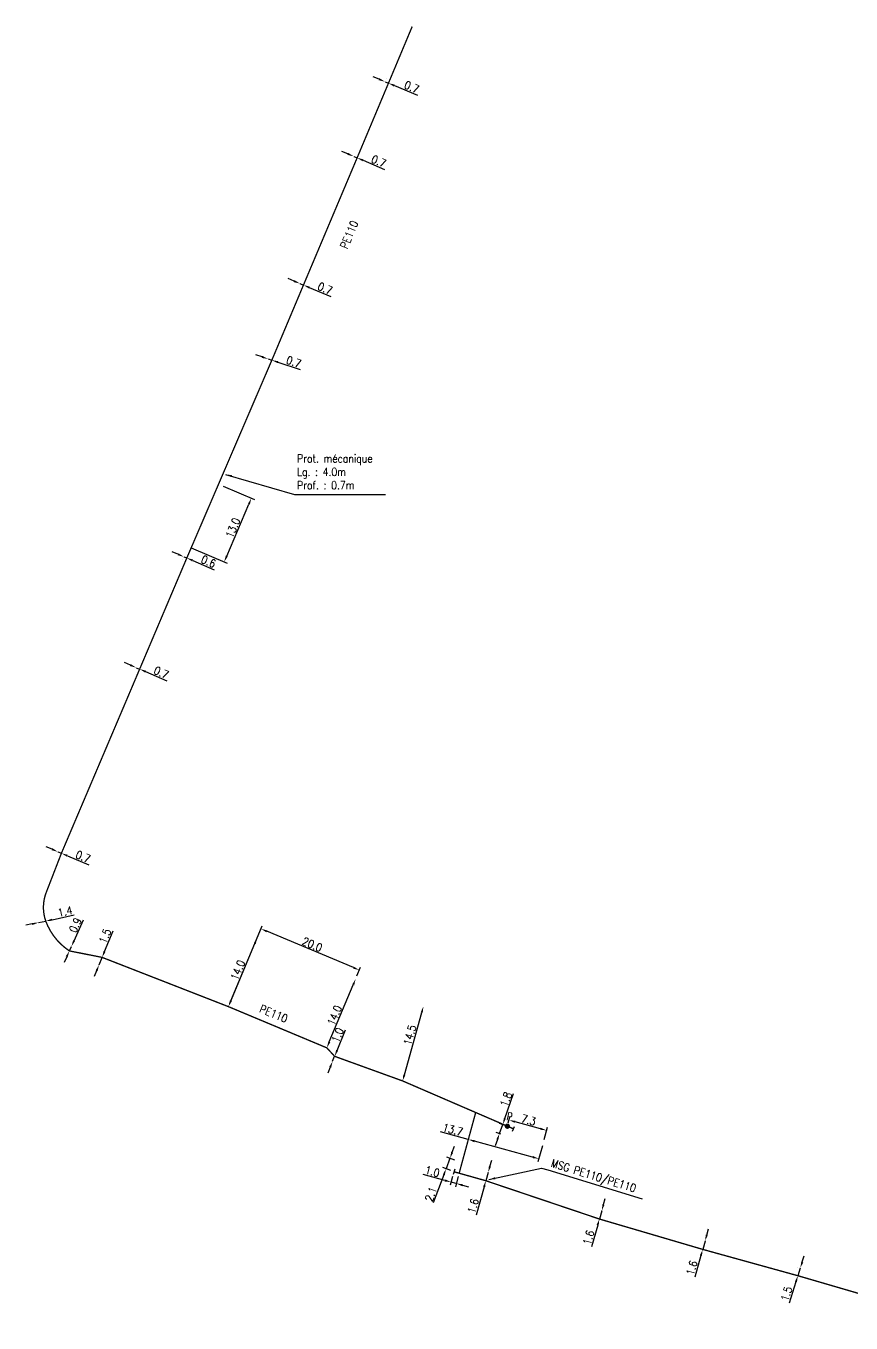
# Model space of a CAD drawing. Header units: millimetres. Extents: x 108000 to 109000, y 147000 to 148000.
# Drawn here: x 108260.3 to 108415, y 147757.1 to 148000.1 of the extents above; entities that cross this region are included whole.
import ezdxf
from ezdxf.enums import TextEntityAlignment as Align

# ---------------------------------------------------------------- set-up
doc = ezdxf.new("R2010")
doc.units = ezdxf.units.MM
doc.header["$PDMODE"] = 34
doc.layers.get('0').update_dxf_attribs({"linetype": 'CONTINUOUS'})
doc.layers.get('Defpoints').update_dxf_attribs({"linetype": 'CONTINUOUS'})
for name, color, linetype in [('G_120', 4, 'CONTINUOUS'), ('G_300', 7, 'CONTINUOUS'), ('G_340', 7, 'CONTINUOUS'), ('G_420', 7, 'CONTINUOUS')]:
    doc.layers.add(name, color=color, linetype=linetype)
doc.styles.add('G_ROMANS', font='ROMANS.SHX', dxfattribs={"width": 0.75})
doc.styles.get("Standard").update_dxf_attribs({"font": 'romans.shx', "width": 0.85})
doc.linetypes.add('G_TYPB_PE', pattern='A,5,-0.3,["o",Standard,S=1.5,R=0,X=0,Y=-0.5],-1.65', length=6.95)
doc.dimstyles.get("Standard").update_dxf_attribs({"dimtxt": 1.5, "dimasz": 1.2, "dimexe": 0.625, "dimexo": 0.625, "dimgap": 0.25, "dimtad": 1, "dimdec": 1, "dimzin": 0, "dimdsep": 46, "dimtxsty": 'Standard', "dimcen": -0.5, "dimadec": 0, "dimazin": 0, "dimtfac": 1, "dimtdec": 1, "dimtmove": 0, "dimatfit": 3, "dimfxl": 0, "dimtolj": 1, "dimtzin": 0, "dimarcsym": 0})

# ---------------------------------------------------------------- blocks, each defined once
blk = doc.blocks.new('*D2')
at = {"layer": 'Defpoints', "color": 0, "linetype": 'Continuous', "transparency": 16777216}
for p in [(108327.65, 147989.68), (108327.65, 147989.68), (108328.3, 147989.41)]:
    blk.add_point(p, dxfattribs=at)
at = {"layer": 'G_120', "color": 0, "linetype": 'Continuous', "lineweight": -2, "transparency": 16777216}
for p, q in [((108326.54, 147990.15), (108325.44, 147990.61)), ((108327.65, 147989.68), (108328.3, 147989.41)), ((108327.89, 147990.26), (108327.89, 147990.26)), ((108328.54, 147989.99), (108328.54, 147989.99)), ((108329.4, 147988.95), (108333.73, 147987.14))]:
    blk.add_line(p, q, dxfattribs=at)
at = {"layer": 'G_120', "color": 0, "linetype": 'Continuous', "transparency": 16777216}
for points in [[(108326.62, 147990.33), (108326.47, 147989.96), (108327.65, 147989.68)], [(108329.48, 147989.13), (108329.33, 147988.76), (108328.3, 147989.41)]]:
    blk.add_solid(points, dxfattribs=at)
at = {"layer": 'G_120', "color": 0, "linetype": 'Continuous', "transparency": 16777216, "insert": (108332.65, 147988.67), "char_height": 1.5, "attachment_point": 5, "rotation": 337.2562}
blk.add_mtext('\\A1;0.7', dxfattribs=at)
blk = doc.blocks.new('*D3')
at = {"layer": 'Defpoints', "color": 0, "linetype": 'Continuous', "transparency": 16777216}
for p in [(108321.78, 147975.69), (108321.78, 147975.69), (108322.42, 147975.41)]:
    blk.add_point(p, dxfattribs=at)
at = {"layer": 'G_120', "color": 0, "linetype": 'Continuous', "lineweight": -2, "transparency": 16777216}
for p, q in [((108320.67, 147976.15), (108319.57, 147976.62)), ((108321.78, 147975.69), (108322.42, 147975.41)), ((108323.53, 147974.95), (108327.56, 147973.25))]:
    blk.add_line(p, q, dxfattribs=at)
at = {"layer": 'G_120', "color": 0, "linetype": 'Continuous', "transparency": 16777216}
for points in [[(108320.75, 147976.34), (108320.59, 147975.97), (108321.78, 147975.69)], [(108323.61, 147975.13), (108323.45, 147974.76), (108322.42, 147975.41)]]:
    blk.add_solid(points, dxfattribs=at)
at = {"layer": 'G_120', "color": 0, "linetype": 'Continuous', "transparency": 16777216, "insert": (108326.48, 147974.78), "char_height": 1.5, "attachment_point": 5, "rotation": 337.1106}
blk.add_mtext('\\A1;0.7', dxfattribs=at)
blk = doc.blocks.new('*D4')
at = {"layer": 'Defpoints', "color": 0, "linetype": 'Continuous', "transparency": 16777216}
for p in [(108311.71, 147951.85), (108311.71, 147951.85), (108312.36, 147951.58)]:
    blk.add_point(p, dxfattribs=at)
at = {"layer": 'G_120', "color": 0, "linetype": 'Continuous', "lineweight": -2, "transparency": 16777216}
for p, q in [((108310.61, 147952.32), (108309.5, 147952.78)), ((108311.71, 147951.85), (108312.36, 147951.58)), ((108313.46, 147951.11), (108317.49, 147949.41))]:
    blk.add_line(p, q, dxfattribs=at)
at = {"layer": 'G_120', "color": 0, "linetype": 'Continuous', "transparency": 16777216}
for points in [[(108310.69, 147952.5), (108310.53, 147952.13), (108311.71, 147951.85)], [(108313.54, 147951.29), (108313.39, 147950.93), (108312.36, 147951.58)]]:
    blk.add_solid(points, dxfattribs=at)
at = {"layer": 'G_120', "color": 0, "linetype": 'Continuous', "transparency": 16777216, "insert": (108316.42, 147950.95), "char_height": 1.5, "attachment_point": 5, "rotation": 337.1106}
blk.add_mtext('\\A1;0.7', dxfattribs=at)
blk = doc.blocks.new('*D5')
at = {"layer": 'Defpoints', "color": 0, "linetype": 'Continuous', "transparency": 16777216}
for p in [(108305.74, 147937.73), (108305.74, 147937.73), (108306.43, 147937.5)]:
    blk.add_point(p, dxfattribs=at)
at = {"layer": 'G_120', "color": 0, "linetype": 'Continuous', "lineweight": -2, "transparency": 16777216}
for p, q in [((108304.6, 147938.11), (108303.46, 147938.49)), ((108305.74, 147937.73), (108306.43, 147937.5)), ((108307.57, 147937.13), (108311.72, 147935.75))]:
    blk.add_line(p, q, dxfattribs=at)
at = {"layer": 'G_120', "color": 0, "linetype": 'Continuous', "transparency": 16777216}
for points in [[(108304.67, 147938.3), (108304.54, 147937.92), (108305.74, 147937.73)], [(108307.64, 147937.32), (108307.51, 147936.94), (108306.43, 147937.5)]]:
    blk.add_solid(points, dxfattribs=at)
at = {"layer": 'G_120', "color": 0, "linetype": 'Continuous', "transparency": 16777216, "insert": (108310.53, 147937.2), "char_height": 1.5, "attachment_point": 5, "rotation": 341.6017}
blk.add_mtext('\\A1;0.7', dxfattribs=at)
blk = doc.blocks.new('*D6')
at = {"layer": 'Defpoints', "color": 0, "linetype": 'Continuous', "transparency": 16777216}
for p in [(108289.94, 147900.67), (108289.94, 147900.67), (108290.49, 147900.44)]:
    blk.add_point(p, dxfattribs=at)
at = {"layer": 'G_120', "color": 0, "linetype": 'Continuous', "lineweight": -2, "transparency": 16777216}
for p, q in [((108288.83, 147901.15), (108287.73, 147901.62)), ((108289.69, 147900.1), (108289.69, 147900.1)), ((108289.94, 147900.67), (108290.49, 147900.44)), ((108290.24, 147899.86), (108290.24, 147899.86)), ((108291.59, 147899.96), (108295.61, 147898.24))]:
    blk.add_line(p, q, dxfattribs=at)
at = {"layer": 'G_120', "color": 0, "linetype": 'Continuous', "transparency": 16777216}
for points in [[(108288.91, 147901.33), (108288.76, 147900.96), (108289.94, 147900.67)], [(108291.67, 147900.15), (108291.51, 147899.78), (108290.49, 147900.44)]]:
    blk.add_solid(points, dxfattribs=at)
at = {"layer": 'G_120', "color": 0, "linetype": 'Continuous', "transparency": 16777216, "insert": (108294.55, 147899.78), "char_height": 1.5, "attachment_point": 5, "rotation": 336.7823}
blk.add_mtext('\\A1;0.6', dxfattribs=at)
blk = doc.blocks.new('*D7')
at = {"layer": 'Defpoints', "color": 0, "linetype": 'Continuous', "transparency": 16777216}
for p in [(108281.02, 147879.89), (108281.02, 147879.89), (108281.65, 147879.62)]:
    blk.add_point(p, dxfattribs=at)
at = {"layer": 'G_120', "color": 0, "linetype": 'Continuous', "lineweight": -2, "transparency": 16777216}
for p, q in [((108279.92, 147880.36), (108278.82, 147880.84)), ((108281.02, 147879.89), (108281.65, 147879.62)), ((108282.75, 147879.15), (108286.77, 147877.43))]:
    blk.add_line(p, q, dxfattribs=at)
at = {"layer": 'G_120', "color": 0, "linetype": 'Continuous', "transparency": 16777216}
for points in [[(108280, 147880.55), (108279.84, 147880.18), (108281.02, 147879.89)], [(108282.83, 147879.33), (108282.67, 147878.97), (108281.65, 147879.62)]]:
    blk.add_solid(points, dxfattribs=at)
at = {"layer": 'G_120', "color": 0, "linetype": 'Continuous', "transparency": 16777216, "insert": (108285.7, 147878.97), "char_height": 1.5, "attachment_point": 5, "rotation": 336.7823}
blk.add_mtext('\\A1;0.7', dxfattribs=at)
blk = doc.blocks.new('*D8')
at = {"layer": 'Defpoints', "color": 0, "linetype": 'Continuous', "transparency": 16777216}
for p in [(108266.34, 147845.39), (108266.98, 147845.12), (108266.98, 147845.12)]:
    blk.add_point(p, dxfattribs=at)
at = {"layer": 'G_120', "color": 0, "linetype": 'Continuous', "lineweight": -2, "transparency": 16777216}
for p, q in [((108265.23, 147845.86), (108264.13, 147846.33)), ((108266.34, 147845.39), (108266.98, 147845.12)), ((108268.09, 147844.65), (108272.11, 147842.94))]:
    blk.add_line(p, q, dxfattribs=at)
at = {"layer": 'G_120', "color": 0, "linetype": 'Continuous', "transparency": 16777216}
for points in [[(108265.31, 147846.05), (108265.16, 147845.68), (108266.34, 147845.39)], [(108268.16, 147844.83), (108268.01, 147844.47), (108266.98, 147845.12)]]:
    blk.add_solid(points, dxfattribs=at)
at = {"layer": 'G_120', "color": 0, "linetype": 'Continuous', "transparency": 16777216, "insert": (108271.04, 147844.48), "char_height": 1.5, "attachment_point": 5, "rotation": 336.9763}
blk.add_mtext('\\A1;0.7', dxfattribs=at)
blk = doc.blocks.new('*D9')
at = {"layer": 'Defpoints', "color": 0, "linetype": 'Continuous', "transparency": 16777216}
for p in [(108262.67, 147832.12), (108262.67, 147832.12), (108264.04, 147832.41)]:
    blk.add_point(p, dxfattribs=at)
at = {"layer": 'G_120', "color": 0, "linetype": 'Continuous', "lineweight": -2, "transparency": 16777216}
for p, q in [((108265.22, 147832.66), (108269.37, 147833.55)), ((108261.5, 147831.87), (108260.33, 147831.62)), ((108262.67, 147832.12), (108264.04, 147832.41))]:
    blk.add_line(p, q, dxfattribs=at)
at = {"layer": 'G_120', "color": 0, "linetype": 'Continuous', "transparency": 16777216}
for points in [[(108265.17, 147832.86), (108265.26, 147832.47), (108264.04, 147832.41)], [(108261.46, 147832.06), (108261.54, 147831.67), (108262.67, 147832.12)]]:
    blk.add_solid(points, dxfattribs=at)
at = {"layer": 'G_120', "color": 0, "linetype": 'Continuous', "transparency": 16777216, "insert": (108267.67, 147834.21), "char_height": 1.5, "attachment_point": 5, "rotation": 12.0918}
blk.add_mtext('\\A1;1.4', dxfattribs=at)
blk = doc.blocks.new('*D10')
at = {"layer": 'Defpoints', "color": 0, "linetype": 'Continuous', "transparency": 16777216}
for p in [(108268.48, 147826.82), (108268.85, 147827.64), (108268.85, 147827.64)]:
    blk.add_point(p, dxfattribs=at)
at = {"layer": 'G_120', "color": 0, "linetype": 'Continuous', "lineweight": -2, "transparency": 16777216}
for p, q in [((108269.35, 147828.73), (108271.15, 147832.65)), ((108267.98, 147825.73), (108267.48, 147824.64)), ((108268.48, 147826.82), (108268.85, 147827.64))]:
    blk.add_line(p, q, dxfattribs=at)
at = {"layer": 'G_120', "color": 0, "linetype": 'Continuous', "transparency": 16777216}
for points in [[(108269.17, 147828.81), (108269.53, 147828.65), (108268.85, 147827.64)], [(108267.79, 147825.82), (108268.16, 147825.65), (108268.48, 147826.82)]]:
    blk.add_solid(points, dxfattribs=at)
at = {"layer": 'G_120', "color": 0, "linetype": 'Continuous', "transparency": 16777216, "insert": (108269.59, 147831.65), "char_height": 1.5, "attachment_point": 5, "rotation": 65.3508}
blk.add_mtext('\\A1;0.9', dxfattribs=at)
blk = doc.blocks.new('*D11')
at = {"layer": 'Defpoints', "color": 0, "linetype": 'Continuous', "transparency": 16777216}
for p in [(108274.61, 147825.61), (108274.04, 147824.22), (108274.04, 147824.22)]:
    blk.add_point(p, dxfattribs=at)
at = {"layer": 'G_120', "color": 0, "linetype": 'Continuous', "lineweight": -2, "transparency": 16777216}
for p, q in [((108275.07, 147826.71), (108276.67, 147830.59)), ((108274.04, 147824.22), (108274.61, 147825.61)), ((108273.58, 147823.11), (108273.12, 147822))]:
    blk.add_line(p, q, dxfattribs=at)
at = {"layer": 'G_120', "color": 0, "linetype": 'Continuous', "transparency": 16777216}
for points in [[(108274.88, 147826.79), (108275.25, 147826.64), (108274.61, 147825.61)], [(108273.4, 147823.19), (108273.77, 147823.03), (108274.04, 147824.22)]]:
    blk.add_solid(points, dxfattribs=at)
at = {"layer": 'G_120', "color": 0, "linetype": 'Continuous', "transparency": 16777216, "insert": (108275.17, 147829.59), "char_height": 1.5, "attachment_point": 5, "rotation": 67.5788}
blk.add_mtext('\\A1;1.5', dxfattribs=at)
blk = doc.blocks.new('*D12')
at = {"layer": 'Defpoints', "color": 0, "linetype": 'Continuous', "transparency": 16777216}
for p in [(108303.7, 147829.29), (108303.7, 147829.29), (108298.29, 147816.38)]:
    blk.add_point(p, dxfattribs=at)
at = {"layer": 'G_120', "color": 0, "linetype": 'Continuous', "lineweight": -2, "transparency": 16777216}
blk.add_line((108298.76, 147817.48), (108303.23, 147828.19), dxfattribs=at)
at = {"layer": 'G_120', "color": 0, "linetype": 'Continuous', "transparency": 16777216}
for points in [[(108303.05, 147828.26), (108303.42, 147828.11), (108303.7, 147829.29)], [(108298.57, 147817.56), (108298.94, 147817.41), (108298.29, 147816.38)]]:
    blk.add_solid(points, dxfattribs=at)
at = {"layer": 'G_120', "color": 0, "linetype": 'Continuous', "transparency": 16777216, "insert": (108300.07, 147823.22), "char_height": 1.5, "attachment_point": 5, "rotation": 67.2981}
blk.add_mtext('\\A1;14.0', dxfattribs=at)
blk = doc.blocks.new('*D13')
at = {"layer": 'Defpoints', "color": 0, "linetype": 'Continuous', "transparency": 16777216}
for p in [(108322.15, 147821.57), (108322.15, 147821.57), (108316.74, 147808.66)]:
    blk.add_point(p, dxfattribs=at)
at = {"layer": 'G_120', "color": 0, "linetype": 'Continuous', "lineweight": -2, "transparency": 16777216}
blk.add_line((108317.21, 147809.77), (108321.68, 147820.47), dxfattribs=at)
at = {"layer": 'G_120', "color": 0, "linetype": 'Continuous', "transparency": 16777216}
for points in [[(108321.5, 147820.54), (108321.87, 147820.39), (108322.15, 147821.57)], [(108317.02, 147809.84), (108317.39, 147809.69), (108316.74, 147808.66)]]:
    blk.add_solid(points, dxfattribs=at)
at = {"layer": 'G_120', "color": 0, "linetype": 'Continuous', "transparency": 16777216, "insert": (108318.2, 147814.74), "char_height": 1.5, "attachment_point": 5, "rotation": 67.2981}
blk.add_mtext('\\A1;14.0', dxfattribs=at)
blk = doc.blocks.new('*D14')
at = {"layer": 'Defpoints', "color": 0, "linetype": 'Continuous', "transparency": 16777216}
for p in [(108334.85, 147816.43), (108334.85, 147816.43), (108330.95, 147802.46)]:
    blk.add_point(p, dxfattribs=at)
at = {"layer": 'G_120', "color": 0, "linetype": 'Continuous', "lineweight": -2, "transparency": 16777216}
blk.add_line((108331.28, 147803.62), (108334.53, 147815.27), dxfattribs=at)
at = {"layer": 'G_120', "color": 0, "linetype": 'Continuous', "transparency": 16777216}
for points in [[(108334.34, 147815.33), (108334.72, 147815.22), (108334.85, 147816.43)], [(108331.08, 147803.67), (108331.47, 147803.57), (108330.95, 147802.46)]]:
    blk.add_solid(points, dxfattribs=at)
at = {"layer": 'G_120', "color": 0, "linetype": 'Continuous', "transparency": 16777216, "insert": (108332.31, 147811.05), "char_height": 1.5, "attachment_point": 5, "rotation": 74.397}
blk.add_mtext('\\A1;14.5', dxfattribs=at)
blk = doc.blocks.new('*D15')
at = {"layer": 'Defpoints', "color": 0, "linetype": 'Continuous', "transparency": 16777216}
for p in [(108317.83, 147806.14), (108317.83, 147806.14), (108318.21, 147807.07)]:
    blk.add_point(p, dxfattribs=at)
at = {"layer": 'G_120', "color": 0, "linetype": 'Continuous', "lineweight": -2, "transparency": 16777216}
for p, q in [((108318.66, 147808.18), (108320.26, 147812.05)), ((108317.83, 147806.14), (108318.21, 147807.07)), ((108317.37, 147805.03), (108316.92, 147803.92))]:
    blk.add_line(p, q, dxfattribs=at)
at = {"layer": 'G_120', "color": 0, "linetype": 'Continuous', "transparency": 16777216}
for points in [[(108317.19, 147805.11), (108317.56, 147804.95), (108317.83, 147806.14)], [(108318.48, 147808.25), (108318.85, 147808.1), (108318.21, 147807.07)]]:
    blk.add_solid(points, dxfattribs=at)
at = {"layer": 'G_120', "color": 0, "linetype": 'Continuous', "transparency": 16777216, "insert": (108318.76, 147811.05), "char_height": 1.5, "attachment_point": 5, "rotation": 67.6754}
blk.add_mtext('\\A1;1.0', dxfattribs=at)
blk = doc.blocks.new('G_340_07')
at = {"color": 0, "linetype": 'Continuous', "const_width": 0.25, "flags": 128}
blk.add_lwpolyline([(0, 0), (1.25, 0)], dxfattribs=at)
at = {"color": 0, "linetype": 'Continuous', "flags": 128}
blk.add_lwpolyline([(1.25, -0.5), (1.25, 0.5)], dxfattribs=at)
at = {"color": 0, "linetype": 'Continuous', "style": 'G_ROMANS', "width": 0.75, "flags": 3}
for tag, p in [('DEF_LEG', (0, -5)), ('DEF_COUP', (0, -7.5)), ('DEF_TYPE', (0, -10))]:
    blk.add_attdef(tag, text='', height=1.2, dxfattribs=at).set_placement(p, align=Align.MIDDLE)
blk = doc.blocks.new('*D16')
at = {"layer": 'Defpoints', "color": 0, "linetype": 'Continuous', "transparency": 16777216}
for p in [(108350.59, 147793.98), (108349.11, 147792.59), (108349.98, 147792.28)]:
    blk.add_point(p, dxfattribs=at)
at = {"layer": 'G_300', "color": 0, "linetype": 'Continuous', "lineweight": -2, "transparency": 16777216}
for p, q in [((108350.12, 147795.42), (108351.77, 147800.08)), ((108349.11, 147792.59), (108349.71, 147794.29)), ((108350, 147794.19), (108349.12, 147794.5)), ((108348.71, 147791.46), (108348.31, 147790.33)), ((108349.39, 147792.49), (108348.52, 147792.8))]:
    blk.add_line(p, q, dxfattribs=at)
at = {"layer": 'G_300', "color": 0, "linetype": 'Continuous', "transparency": 16777216}
for points in [[(108349.93, 147795.49), (108350.3, 147795.35), (108349.71, 147794.29)], [(108348.52, 147791.53), (108348.9, 147791.4), (108349.11, 147792.59)]]:
    blk.add_solid(points, dxfattribs=at)
at = {"layer": 'G_300', "color": 0, "linetype": 'Continuous', "transparency": 16777216, "insert": (108350.33, 147799.01), "char_height": 1.5, "attachment_point": 5, "rotation": 70.4051}
blk.add_mtext('\\A1;1.8', dxfattribs=at)
blk = doc.blocks.new('*D17')
at = {"layer": 'Defpoints', "color": 0, "linetype": 'Continuous', "transparency": 16777216}
for p in [(108339.83, 147787.97), (108341.32, 147787.41), (108340.58, 147785.44)]:
    blk.add_point(p, dxfattribs=at)
at = {"layer": 'G_340', "color": 0, "linetype": 'Continuous', "lineweight": -2, "transparency": 16777216}
for p, q in [((108340.25, 147789.09), (108340.67, 147790.21)), ((108339.83, 147787.97), (108339.09, 147786)), ((108340.73, 147787.63), (108339.24, 147788.18)), ((108338.68, 147784.87), (108336.7, 147779.59)), ((108340, 147785.66), (108338.51, 147786.22))]:
    blk.add_line(p, q, dxfattribs=at)
at = {"layer": 'G_340', "color": 0, "linetype": 'Continuous', "transparency": 16777216}
for points in [[(108340.06, 147789.16), (108340.43, 147789.02), (108339.83, 147787.97)], [(108338.49, 147784.94), (108338.86, 147784.8), (108339.09, 147786)]]:
    blk.add_solid(points, dxfattribs=at)
at = {"layer": 'G_340', "color": 0, "linetype": 'Continuous', "transparency": 16777216, "insert": (108336.26, 147781.25), "char_height": 1.5, "attachment_point": 5, "rotation": 69.5501}
blk.add_mtext('\\A1;2.1', dxfattribs=at)
blk = doc.blocks.new('*D18')
at = {"layer": 'Defpoints', "color": 0, "linetype": 'Continuous', "transparency": 16777216}
for p in [(108343.27, 147791.49), (108343.27, 147791.49), (108357.31, 147790.9)]:
    blk.add_point(p, dxfattribs=at)
at = {"layer": 'G_120', "color": 0, "linetype": 'Continuous', "lineweight": -2, "transparency": 16777216}
for p, q in [((108343.27, 147791.49), (108338.06, 147792.91)), ((108355.33, 147788.2), (108344.43, 147791.17)), ((108357.15, 147790.29), (108356.32, 147787.28))]:
    blk.add_line(p, q, dxfattribs=at)
at = {"layer": 'G_120', "color": 0, "linetype": 'Continuous', "transparency": 16777216}
for points in [[(108344.48, 147791.37), (108344.38, 147790.98), (108343.27, 147791.49)], [(108355.38, 147788.39), (108355.28, 147788), (108356.49, 147787.88)]]:
    blk.add_solid(points, dxfattribs=at)
at = {"layer": 'G_120', "color": 0, "linetype": 'Continuous', "transparency": 16777216, "insert": (108340.35, 147793.32), "char_height": 1.5, "attachment_point": 5, "rotation": 344.7303}
blk.add_mtext('\\A1;13.7', dxfattribs=at)
blk = doc.blocks.new('*D19')
at = {"layer": 'Defpoints', "color": 0, "linetype": 'Continuous', "transparency": 16777216}
for p in [(108350.59, 147793.98), (108350.9, 147795.12), (108357.31, 147790.9)]:
    blk.add_point(p, dxfattribs=at)
at = {"layer": 'G_300', "color": 0, "linetype": 'Continuous', "lineweight": -2, "transparency": 16777216}
for p, q in [((108350.75, 147794.58), (108351.06, 147795.72)), ((108356.78, 147793.51), (108352.05, 147794.8)), ((108357.48, 147791.5), (108358.1, 147793.8))]:
    blk.add_line(p, q, dxfattribs=at)
at = {"layer": 'G_300', "color": 0, "linetype": 'Continuous', "transparency": 16777216}
for points in [[(108352.11, 147794.99), (108352, 147794.61), (108350.9, 147795.12)], [(108356.83, 147793.7), (108356.73, 147793.32), (108357.94, 147793.19)]]:
    blk.add_solid(points, dxfattribs=at)
at = {"layer": 'G_300', "color": 0, "linetype": 'Continuous', "transparency": 16777216, "insert": (108354.58, 147795.15), "char_height": 1.5, "attachment_point": 5, "rotation": 344.7303}
blk.add_mtext('\\A1;7.3', dxfattribs=at)
blk = doc.blocks.new('G_300_12')
at = {"color": 0, "linetype": 'Continuous', "const_width": 0.497, "flags": 128}
blk.add_lwpolyline([(-0.25, 0, 1), (0.25, 0, 1)], format="xyb", close=True, dxfattribs=at)
at = {"color": 0, "linetype": 'Continuous', "style": 'G_ROMANS', "width": 0.75}
blk.add_text('P', height=1.5, dxfattribs=at).set_placement((0, 1.85), align=Align.MIDDLE)
at = {"color": 0, "linetype": 'Continuous', "style": 'G_ROMANS', "width": 0.75, "flags": 3}
for tag, p in [('DEF_LEG', (0, -5)), ('DEF_COUP', (0, -7.5)), ('DEF_TYPE', (0, -10))]:
    blk.add_attdef(tag, text='', height=1.2, dxfattribs=at).set_placement(p, align=Align.MIDDLE)
blk = doc.blocks.new('*D20')
at = {"layer": 'Defpoints', "color": 0, "linetype": 'Continuous', "transparency": 16777216}
for p in [(108304.4, 147830.95), (108322.15, 147821.57), (108298.29, 147816.38)]:
    blk.add_point(p, dxfattribs=at)
at = {"layer": 'G_120', "color": 0, "linetype": 'Continuous', "lineweight": -2, "transparency": 16777216}
for p, q in [((108298.53, 147816.95), (108304.64, 147831.53)), ((108321.73, 147823.69), (108305.51, 147830.49)), ((108322.39, 147822.15), (108323.08, 147823.8))]:
    blk.add_line(p, q, dxfattribs=at)
at = {"layer": 'G_120', "color": 0, "linetype": 'Continuous', "transparency": 16777216}
for points in [[(108305.58, 147830.67), (108305.43, 147830.3), (108304.4, 147830.95)], [(108321.81, 147823.87), (108321.65, 147823.5), (108322.84, 147823.22)]]:
    blk.add_solid(points, dxfattribs=at)
at = {"layer": 'G_120', "color": 0, "linetype": 'Continuous', "transparency": 16777216, "insert": (108314.01, 147828.01), "char_height": 1.5, "attachment_point": 5, "rotation": 337.2633}
blk.add_mtext('\\A1;20.0', dxfattribs=at)
blk = doc.blocks.new('*D40')
at = {"layer": 'Defpoints', "color": 0, "linetype": 'Continuous', "transparency": 16777216}
for p in [(108405.51, 147767.39), (108405.51, 147767.39), (108405.06, 147765.96)]:
    blk.add_point(p, dxfattribs=at)
at = {"layer": 'G_120', "color": 0, "linetype": 'Continuous', "lineweight": -2, "transparency": 16777216}
for p, q in [((108405.88, 147768.54), (108406.24, 147769.68)), ((108404.92, 147767.58), (108404.92, 147767.58)), ((108405.51, 147767.39), (108405.06, 147765.96)), ((108404.69, 147764.82), (108403.41, 147760.83)), ((108404.46, 147766.15), (108404.46, 147766.15))]:
    blk.add_line(p, q, dxfattribs=at)
at = {"layer": 'G_120', "color": 0, "linetype": 'Continuous', "transparency": 16777216}
for points in [[(108405.69, 147768.6), (108406.07, 147768.47), (108405.51, 147767.39)], [(108404.5, 147764.88), (108404.88, 147764.76), (108405.06, 147765.96)]]:
    blk.add_solid(points, dxfattribs=at)
at = {"layer": 'G_120', "color": 0, "linetype": 'Continuous', "transparency": 16777216, "insert": (108402.92, 147762.56), "char_height": 1.5, "attachment_point": 5, "rotation": 72.2796}
blk.add_mtext('\\A1;1.5', dxfattribs=at)
blk = doc.blocks.new('*D41')
at = {"layer": 'Defpoints', "color": 0, "linetype": 'Continuous', "transparency": 16777216}
for p in [(108387.65, 147772.44), (108387.65, 147772.44), (108387.21, 147770.9)]:
    blk.add_point(p, dxfattribs=at)
at = {"layer": 'G_120', "color": 0, "linetype": 'Continuous', "lineweight": -2, "transparency": 16777216}
for p, q in [((108387.97, 147773.59), (108388.3, 147774.75)), ((108387.65, 147772.44), (108387.21, 147770.9)), ((108386.88, 147769.74), (108385.73, 147765.71))]:
    blk.add_line(p, q, dxfattribs=at)
at = {"layer": 'G_120', "color": 0, "linetype": 'Continuous', "transparency": 16777216}
for points in [[(108387.78, 147773.65), (108388.17, 147773.54), (108387.65, 147772.44)], [(108386.69, 147769.8), (108387.07, 147769.69), (108387.21, 147770.9)]]:
    blk.add_solid(points, dxfattribs=at)
at = {"layer": 'G_120', "color": 0, "linetype": 'Continuous', "transparency": 16777216, "insert": (108385.18, 147767.43), "char_height": 1.5, "attachment_point": 5, "rotation": 74.1151}
blk.add_mtext('\\A1;1.6', dxfattribs=at)
blk = doc.blocks.new('*D42')
at = {"layer": 'Defpoints', "color": 0, "linetype": 'Continuous', "transparency": 16777216}
for p in [(108368.28, 147778.12), (108368.28, 147778.12), (108367.84, 147776.59)]:
    blk.add_point(p, dxfattribs=at)
at = {"layer": 'G_120', "color": 0, "linetype": 'Continuous', "lineweight": -2, "transparency": 16777216}
for p, q in [((108368.61, 147779.28), (108368.94, 147780.43)), ((108368.28, 147778.12), (108367.84, 147776.59)), ((108367.52, 147775.43), (108366.37, 147771.4))]:
    blk.add_line(p, q, dxfattribs=at)
at = {"layer": 'G_120', "color": 0, "linetype": 'Continuous', "transparency": 16777216}
for points in [[(108368.42, 147779.33), (108368.8, 147779.22), (108368.28, 147778.12)], [(108367.32, 147775.49), (108367.71, 147775.38), (108367.84, 147776.59)]]:
    blk.add_solid(points, dxfattribs=at)
at = {"layer": 'G_120', "color": 0, "linetype": 'Continuous', "transparency": 16777216, "insert": (108365.82, 147773.11), "char_height": 1.5, "attachment_point": 5, "rotation": 74.1353}
blk.add_mtext('\\A1;1.6', dxfattribs=at)
blk = doc.blocks.new('*D43')
at = {"layer": 'Defpoints', "color": 0, "linetype": 'Continuous', "transparency": 16777216}
for p in [(108346.99, 147785.3), (108346.99, 147785.3), (108346.55, 147783.76)]:
    blk.add_point(p, dxfattribs=at)
at = {"layer": 'G_120', "color": 0, "linetype": 'Continuous', "lineweight": -2, "transparency": 16777216}
for p, q in [((108347.32, 147786.45), (108347.65, 147787.61)), ((108346.99, 147785.3), (108346.55, 147783.76)), ((108346.23, 147782.6), (108344.72, 147777.32))]:
    blk.add_line(p, q, dxfattribs=at)
at = {"layer": 'G_120', "color": 0, "linetype": 'Continuous', "transparency": 16777216}
for points in [[(108347.13, 147786.51), (108347.51, 147786.4), (108346.99, 147785.3)], [(108346.03, 147782.66), (108346.42, 147782.55), (108346.55, 147783.76)]]:
    blk.add_solid(points, dxfattribs=at)
at = {"layer": 'G_120', "color": 0, "linetype": 'Continuous', "transparency": 16777216, "insert": (108344.17, 147779.03), "char_height": 1.5, "attachment_point": 5, "rotation": 74.1353}
blk.add_mtext('\\A1;1.6', dxfattribs=at)
blk = doc.blocks.new('*D83')
at = {"layer": 'Defpoints', "color": 0, "linetype": 'Continuous', "transparency": 16777216}
for p in [(108340.5, 147785.13), (108341.55, 147785.17), (108340.05, 147783.5)]:
    blk.add_point(p, dxfattribs=at)
at = {"layer": 'G_340', "color": 0, "linetype": 'Continuous', "lineweight": -2, "transparency": 16777216}
for p, q in [((108338.89, 147783.82), (108334.81, 147784.93)), ((108340.33, 147784.53), (108339.89, 147782.9)), ((108341.38, 147784.57), (108340.85, 147782.63)), ((108341.02, 147783.24), (108340.05, 147783.5)), ((108342.18, 147782.92), (108343.33, 147782.61))]:
    blk.add_line(p, q, dxfattribs=at)
at = {"layer": 'G_340', "color": 0, "linetype": 'Continuous', "transparency": 16777216}
for points in [[(108338.95, 147784.01), (108338.84, 147783.62), (108340.05, 147783.5)], [(108342.23, 147783.11), (108342.12, 147782.73), (108341.02, 147783.24)]]:
    blk.add_solid(points, dxfattribs=at)
at = {"layer": 'G_340', "color": 0, "linetype": 'Continuous', "transparency": 16777216, "insert": (108336.52, 147785.5), "char_height": 1.5, "attachment_point": 5, "rotation": 344.7303}
blk.add_mtext('\\A1;1.0', dxfattribs=at)
blk = doc.blocks.new('*D84')
at = {"layer": 'Defpoints', "color": 0, "linetype": 'Continuous', "transparency": 16777216}
for p in [(108296.72, 147914.16), (108302.6, 147911.65), (108290.74, 147902.58)]:
    blk.add_point(p, dxfattribs=at)
at = {"layer": 'G_420', "color": 0, "linetype": 'Continuous', "lineweight": -2, "transparency": 16777216}
for p, q in [((108297.3, 147913.91), (108303.17, 147911.4)), ((108297.97, 147900.8), (108302.13, 147910.55)), ((108291.32, 147902.33), (108298.08, 147899.45))]:
    blk.add_line(p, q, dxfattribs=at)
at = {"layer": 'G_420', "color": 0, "linetype": 'Continuous', "transparency": 16777216}
for points in [[(108301.95, 147910.62), (108302.31, 147910.47), (108302.6, 147911.65)], [(108297.79, 147900.88), (108298.16, 147900.72), (108297.5, 147899.7)]]:
    blk.add_solid(points, dxfattribs=at)
at = {"layer": 'G_420', "color": 0, "linetype": 'Continuous', "transparency": 16777216, "insert": (108299.13, 147906.07), "char_height": 1.5, "attachment_point": 5, "rotation": 66.9082}
blk.add_mtext('\\A1;13.0', dxfattribs=at)

msp = doc.modelspace()

# ---------------------------------------------------------------- linework, layer by layer
at = {"layer": 'G_120', "linetype": 'G_TYPB_PE', "const_width": 0.25}
msp.add_lwpolyline([(108332.74, 148000), (108328.3, 147989.41), (108322.42, 147975.41), (108312.36, 147951.58), (108306.43, 147937.5), (108290.49, 147900.44), (108290.49, 147900.44), (108279.07, 147873.55), (108266.98, 147845.12), (108264.13, 147837.77, 0.178819), (108264.04, 147832.41, 0.159453), (108268.48, 147826.82), (108274.61, 147825.61), (108298.29, 147816.38), (108316.74, 147808.66), (108318.21, 147807.07), (108330.95, 147802.46), (108350.59, 147793.98)], format="xyb", dxfattribs=at)
at = {"layer": 'G_120', "linetype": 'G_TYPB_PE', "const_width": 0.25, "flags": 128}
msp.add_lwpolyline([(108344.65, 147796.54), (108343.27, 147791.49), (108341.55, 147785.17), (108341.19, 147785.27)], dxfattribs=at)
at = {"layer": 'G_120', "linetype": 'G_TYPB_PE', "flags": 128}
msp.add_lwpolyline([(108341.55, 147785.17, 0.25, 0.25, 0), (108346.55, 147783.76, 0.25, 0.25, 0), (108367.84, 147776.59, 0.25, 0.25, 0), (108387.21, 147770.9, 0.25, 0.25, 0), (108405.07, 147765.96, 0.25, 0.25, 0), (108419.45, 147761.77, 0.25, 0.25, 0), (108430.44, 147758.75, 0.25, 0.25, 0), (108435.87, 147757.26, 0.25, 0.25, 0.419173), (108437.1, 147757.97, 0.25, 0.25, 0), (108439.82, 147767.57, 0, 0, 0)], format="xyseb", dxfattribs=at)

# ---------------------------------------------------------------- block references
at = {"layer": 'G_300', "rotation": 347.2895102313894}
msp.add_blockref('G_300_12', (108350.59, 147793.98), dxfattribs=at)
at = {"layer": 'G_340', "rotation": 336.6433968661129}
msp.add_blockref('G_340_07', (108350.59, 147793.98), dxfattribs=at)
at = {"layer": 'G_340', "xscale": 0.5, "rotation": 164.2387200282304}
msp.add_blockref('G_340_07', (108341.19, 147785.27), dxfattribs=at)

# ---------------------------------------------------------------- texts
at = {"layer": 'G_120', "linetype": 'Continuous', "width": 0.85}
for rotation, p in [(67.3977, (108320.57, 147958.21)), (337.8503, (108303.95, 147815.4))]:
    msp.add_text('PE110', height=1.5, rotation=rotation, dxfattribs=at).set_placement(p)
at = {"layer": 'G_120', "linetype": 'Continuous', "insert": (108358.48, 147785.95), "char_height": 1.5, "attachment_point": 7, "rotation": 342.9062}
msp.add_mtext('\\A1;MSG PE110/PE110', dxfattribs=at)
at = {"layer": 'G_420', "linetype": 'Continuous', "insert": (108311.16, 147919.82), "char_height": 1.5, "attachment_point": 1}
msp.add_mtext('Prot. mécanique\\PLg. : 4.0m\\PProf. : 0.7m', dxfattribs=at)

# ---------------------------------------------------------------- dimensions: what is measured, and where the dimension line sits
at = {"layer": 'G_120', "linetype": 'Continuous'}
for base, p1, p2, angle, picture, middle, dimtype in [((108327.65, 147989.68), (108328.3, 147989.41), (108327.65, 147989.68), 157.2562, '*D2', (108332.26, 147987.75), 161), ((108321.78, 147975.69), (108322.42, 147975.41), (108321.78, 147975.69), 157.1106, '*D3', (108326.09, 147973.86), 161), ((108311.71, 147951.85), (108312.36, 147951.58), (108311.71, 147951.85), 157.1106, '*D4', (108316.03, 147950.03), 161), ((108305.74, 147937.73), (108306.43, 147937.5), (108305.74, 147937.73), 161.6017, '*D5', (108310.22, 147936.25), 161), ((108289.94, 147900.67), (108290.49, 147900.44), (108289.94, 147900.67), 156.7823, '*D6', (108294.15, 147898.86), 161), ((108281.02, 147879.89), (108281.65, 147879.62), (108281.02, 147879.89), 156.7823, '*D7', (108285.31, 147878.05), 161), ((108266.98, 147845.12), (108266.34, 147845.39), (108266.98, 147845.12), 336.9763, '*D8', (108270.65, 147843.56), 161), ((108262.67, 147832.12), (108264.04, 147832.41), (108262.67, 147832.12), 192.0918, '*D9', (108267.88, 147833.23), 161), ((108268.85, 147827.64), (108268.48, 147826.82), (108268.85, 147827.64), 65.3508, '*D10', (108270.5, 147831.24), 161), ((108274.04, 147824.22), (108274.61, 147825.61), (108274.04, 147824.22), 247.5788, '*D11', (108276.1, 147829.21), 161), ((108304.4, 147830.95), (108322.15, 147821.57), (108298.29, 147816.38), 337.2633, '*D20', (108313.62, 147827.09), 160), ((108303.7, 147829.29), (108298.29, 147816.38), (108303.7, 147829.29), 67.2981, '*D12', (108300.99, 147822.83), 161), ((108322.15, 147821.57), (108316.74, 147808.66), (108322.15, 147821.57), 67.2981, '*D13', (108319.13, 147814.36), 161), ((108334.85, 147816.43), (108330.95, 147802.46), (108334.85, 147816.43), 74.397, '*D14', (108333.28, 147810.78), 161), ((108317.83, 147806.14), (108318.21, 147807.07), (108317.83, 147806.14), 247.6754, '*D15', (108319.69, 147810.67), 161), ((108343.27, 147791.49), (108357.31, 147790.9), (108343.27, 147791.49), 164.7303, '*D18', (108340.09, 147792.36), 160), ((108346.99, 147785.3), (108346.55, 147783.76), (108346.99, 147785.3), 74.1353, '*D43', (108345.13, 147778.76), 161), ((108368.28, 147778.12), (108367.84, 147776.59), (108368.28, 147778.12), 74.1353, '*D42', (108366.78, 147772.84), 161), ((108387.65, 147772.44), (108387.21, 147770.9), (108387.65, 147772.44), 74.1151, '*D41', (108386.14, 147767.15), 161), ((108405.51, 147767.39), (108405.06, 147765.96), (108405.51, 147767.39), 72.2796, '*D40', (108403.87, 147762.25), 161)]:
    dim = msp.add_linear_dim(base=base, p1=p1, p2=p2, angle=angle, dimstyle='Standard', dxfattribs=at)
    dim.commit()
    dim.dimension.update_dxf_attribs({"geometry": picture, "text_midpoint": middle, "dimtype": dimtype})
at = {"layer": 'G_300', "linetype": 'Continuous'}
for base, p1, p2, angle, picture, middle, dimtype in [((108349.11, 147792.59), (108350.59, 147793.98), (108349.98, 147792.28), 250.4051, '*D16', (108351.27, 147798.67), 161), ((108350.9, 147795.12), (108357.31, 147790.9), (108350.59, 147793.98), 164.7303, '*D19', (108354.32, 147794.18), 160)]:
    dim = msp.add_linear_dim(base=base, p1=p1, p2=p2, angle=angle, dimstyle='Standard', dxfattribs=at)
    dim.commit()
    dim.dimension.update_dxf_attribs({"geometry": picture, "text_midpoint": middle, "dimtype": dimtype})
at = {"layer": 'G_340', "linetype": 'Continuous'}
for base, p1, p2, angle, picture, middle, dimtype in [((108339.83, 147787.97), (108340.58, 147785.44), (108341.32, 147787.41), 69.5501, '*D17', (108337.19, 147780.9), 161), ((108340.05, 147783.5), (108341.55, 147785.17), (108340.5, 147785.13), 344.7303, '*D83', (108336.26, 147784.54), 160)]:
    dim = msp.add_linear_dim(base=base, p1=p1, p2=p2, angle=angle, dimstyle='Standard', dxfattribs=at)
    dim.commit()
    dim.dimension.update_dxf_attribs({"geometry": picture, "text_midpoint": middle, "dimtype": dimtype})
at = {"layer": 'G_420', "linetype": 'Continuous'}
dim = msp.add_linear_dim(base=(108302.6, 147911.65), p1=(108290.74, 147902.58), p2=(108296.72, 147914.16), angle=66.9082, dimstyle='Standard', dxfattribs=at)
dim.commit()
dim.dimension.update_dxf_attribs({"geometry": '*D84', "text_midpoint": (108300.05, 147905.67), "dimtype": 160})

# ---------------------------------------------------------------- leaders
at = {"layer": 'G_120', "linetype": 'Continuous', "annotation_type": 0, "has_hookline": 1, "hookline_direction": 0, "text_width": 18.27, "horizontal_direction": (0.955825, -0.293938, 0)}
msp.add_leader([(108347.14, 147783.99), (108357.02, 147786.14), (108358.16, 147785.79)], dimstyle='Standard', override={"dimgap": 0.25, "dimtad": 1}, dxfattribs=at)
at = {"layer": 'G_420', "annotation_type": 0, "has_hookline": 1, "hookline_direction": 0, "text_width": 15.6}
msp.add_leader([(108297.76, 147916.11), (108310.67, 147912.32), (108311.87, 147912.32)], dimstyle='Standard', override={"dimgap": 0.25, "dimtad": 1}, dxfattribs=at)

doc.saveas('drawing.dxf')
